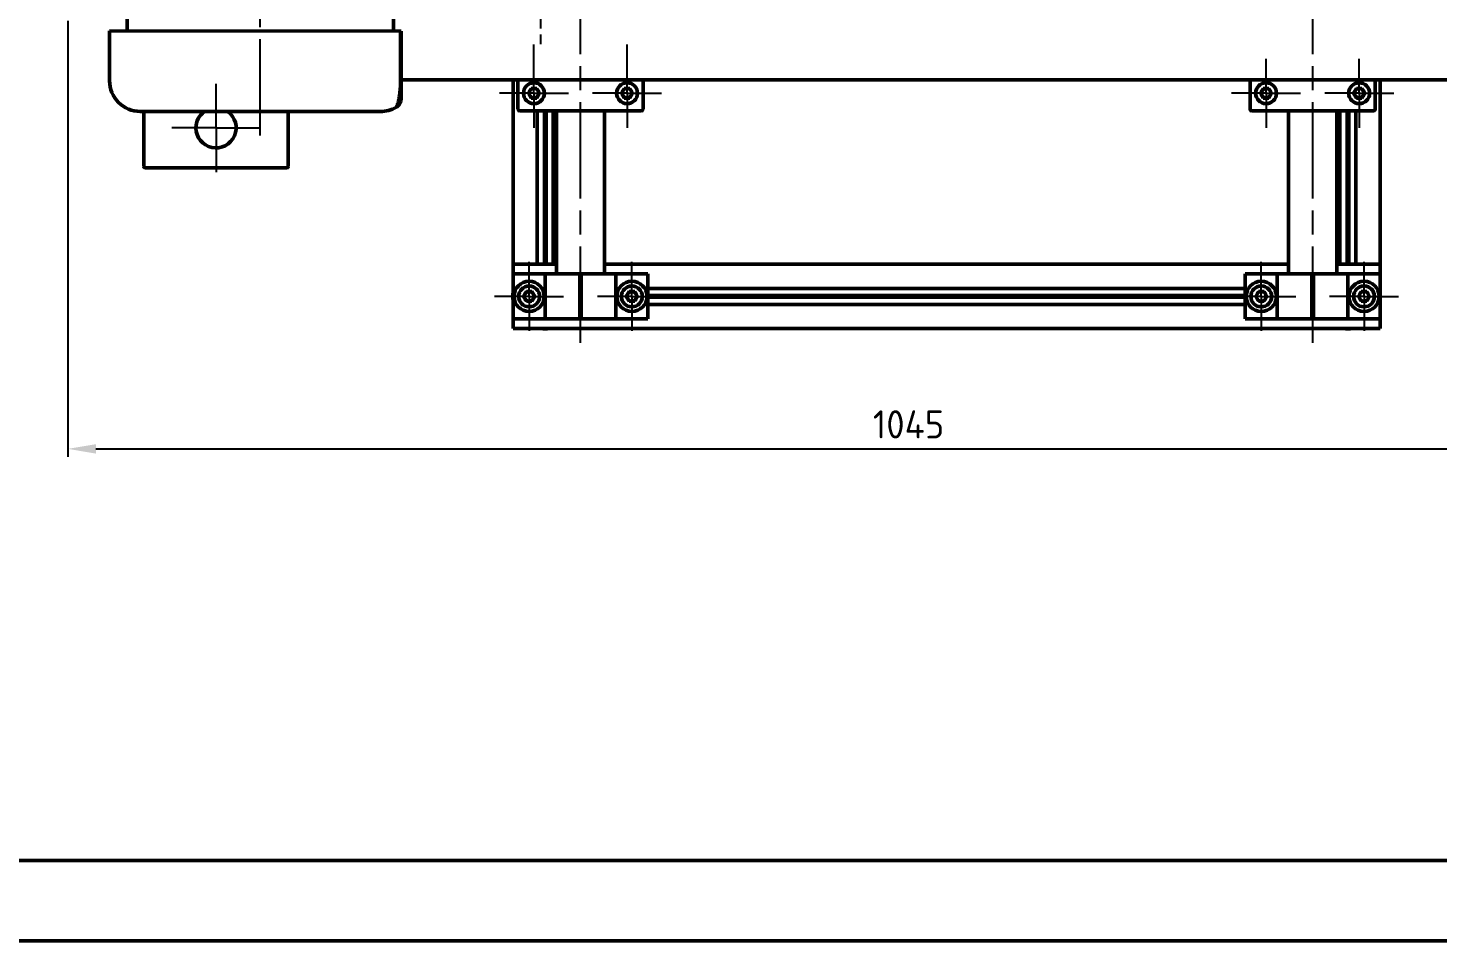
# Model space of a CAD drawing. Header units: millimetres. Extents: x 32504 to 36677, y 41990 to 42879.
# Drawn here: x 32698.2 to 32873.7, y 42014.4 to 42128.1 of the extents above; entities that cross this region are included whole.
import ezdxf

# ---------------------------------------------------------------- set-up
doc = ezdxf.new("R2010")
doc.units = ezdxf.units.MM
doc.linetypes.add('AM_ISO08W050', pattern=[18, 12, -1.5, 3, -1.5])
doc.linetypes.add('AM_ISO08W050x2', pattern=[9, 6, -0.75, 1.5, -0.75])
for name, color, linetype, lineweight in [('AM_0N', 7, 'Continuous', 50), ('Duong_tam', 4, 'AM_ISO08W050', 25), ('Net_dam', 7, 'Continuous', 50)]:
    doc.layers.add(name, color=color, linetype=linetype, lineweight=lineweight)
doc.styles.add('TCVN', font='tcvn7284-2003i.ttf')
doc.dimstyles.new('TCVN$0', dxfattribs={"dimtxt": 3.5, "dimasz": 3.5, "dimexe": 1, "dimexo": 1, "dimgap": 1.3, "dimtad": 1, "dimdsep": 46, "dimtxsty": 'TCVN', "dimcen": 0, "dimclrd": 3, "dimclre": 3, "dimclrt": 2, "dimadec": 0, "dimazin": 2, "dimtp": 0.1, "dimtm": 0.1, "dimtfac": 0.71, "dimtmove": 0, "dimatfit": 3, "dimfxl": 1, "dimtfill": 1, "dimlwd": 25, "dimlwe": 25, "dimarcsym": 1})

# ---------------------------------------------------------------- blocks, each defined once
blk = doc.blocks.new('*D39')
at = {"layer": 'Defpoints', "color": 0, "transparency": 16777216}
for p in [(32703.08, 42130.01), (32912.55, 42110.87), (32912.55, 42075.67)]:
    blk.add_point(p, dxfattribs=at)
at = {"layer": 'Net_dam', "color": 3, "linetype": 'ByBlock', "lineweight": 25, "transparency": 16777216}
for p, q in [((32703.08, 42129.01), (32703.08, 42074.67)), ((32912.55, 42109.87), (32912.55, 42074.67)), ((32706.58, 42075.67), (32909.05, 42075.67))]:
    blk.add_line(p, q, dxfattribs=at)
at = {"layer": 'Net_dam', "color": 3, "transparency": 16777216}
for points in [[(32706.58, 42076.25), (32706.58, 42075.08), (32703.08, 42075.67)], [(32909.05, 42076.25), (32909.05, 42075.08), (32912.55, 42075.67)]]:
    blk.add_solid(points, dxfattribs=at)
at = {"layer": 'Net_dam', "color": 2, "transparency": 16777216, "insert": (32807.82, 42078.72), "char_height": 3.5, "attachment_point": 5, "style": 'TCVN', "bg_fill": 3, "box_fill_scale": 1.1, "bg_fill_color": 256, "bg_fill_true_color": 13158600, "bg_fill_transparency": 0}
blk.add_mtext('1045', dxfattribs=at)

msp = doc.modelspace()

# ---------------------------------------------------------------- linework, layer by layer
at = {"layer": 'Duong_tam'}
for p, q in [((32858.1527, 42244.866), (32858.1527, 42088.866)), ((32727.0576, 42114.7015), (32727.1128, 42221.8251))]:
    msp.add_line(p, q, dxfattribs=at)
at = {"layer": 'Duong_tam', "linetype": 'AM_ISO08W050x2'}
for p, q in [((32761.1527, 42121.7519), (32761.1527, 42126.0519)), ((32772.7527, 42121.7519), (32772.7527, 42126.0519)), ((32721.5527, 42115.666), (32721.5527, 42121.166)), ((32721.5527, 42115.666), (32727.0527, 42115.666)), ((32760.5527, 42094.666), (32760.5527, 42098.966)), ((32773.3527, 42094.666), (32773.3527, 42098.966)), ((32851.7527, 42094.666), (32851.7527, 42098.966)), ((32864.5527, 42094.666), (32864.5527, 42098.966)), ((32760.5527, 42094.666), (32764.8527, 42094.666)), ((32773.3527, 42094.666), (32777.6527, 42094.666)), ((32851.7527, 42094.666), (32856.0527, 42094.666)), ((32864.5527, 42094.666), (32868.8527, 42094.666))]:
    msp.add_line(p, q, dxfattribs=at)
at = {"layer": 'Net_dam'}
for p, q in [((32743.6429, 42127.731), (32743.6686, 42177.6166)), ((32710.4865, 42129.3737), (32710.4857, 42127.7481)), ((32708.2937, 42127.7492), (32708.2905, 42121.5211)), ((32708.2937, 42127.7492), (32744.5343, 42127.7306)), ((32744.5343, 42127.7306), (32744.5311, 42121.5025)), ((32744.6223, 42127.7305), (32744.5343, 42127.7306)), ((32744.6191, 42121.5024), (32744.6223, 42127.7305)), ((32744.5311, 42121.5025), (32744.6191, 42121.5024)), ((32744.6192, 42121.666), (32893.5527, 42121.666)), ((32758.5527, 42121.666), (32758.5527, 42098.666)), ((32866.5527, 42121.666), (32866.5527, 42098.666)), ((32742.0197, 42117.6938), (32712.0985, 42117.7092)), ((32712.5527, 42117.7089), (32712.5527, 42110.866)), ((32730.5527, 42117.6997), (32730.5527, 42110.866)), ((32761.5527, 42117.7801), (32761.5527, 42098.666)), ((32762.4488, 42117.7801), (32762.4488, 42098.666)), ((32762.5527, 42117.7801), (32762.5527, 42098.666)), ((32762.6566, 42117.7801), (32762.6566, 42098.666)), ((32763.5527, 42117.7801), (32763.5527, 42098.666)), ((32763.9527, 42117.7801), (32763.9527, 42097.466)), ((32769.9527, 42097.466), (32769.9527, 42117.7801)), ((32855.1527, 42117.7801), (32855.1527, 42097.466)), ((32861.1527, 42097.466), (32861.1527, 42117.7801)), ((32861.5527, 42117.7801), (32861.5527, 42098.666)), ((32862.4488, 42117.7801), (32862.4488, 42098.666)), ((32862.5527, 42117.7801), (32862.5527, 42098.666)), ((32862.6566, 42117.7801), (32862.6566, 42098.666)), ((32863.5527, 42117.7801), (32863.5527, 42098.666)), ((32712.7527, 42110.666), (32730.3527, 42110.666)), ((32759.1527, 42098.666), (32758.5527, 42098.666)), ((32758.5527, 42098.066), (32758.5527, 42098.666)), ((32761.4927, 42098.666), (32759.1527, 42098.666)), ((32761.5527, 42098.666), (32761.4927, 42098.666)), ((32763.5527, 42098.666), (32761.5527, 42098.666)), ((32763.6127, 42098.666), (32763.5527, 42098.666)), ((32763.9527, 42098.666), (32763.6127, 42098.666)), ((32855.1527, 42098.666), (32769.9527, 42098.666)), ((32861.4927, 42098.666), (32861.1527, 42098.666)), ((32861.5527, 42098.666), (32861.4927, 42098.666)), ((32863.5527, 42098.666), (32861.5527, 42098.666)), ((32863.6127, 42098.666), (32863.5527, 42098.666)), ((32865.9527, 42098.666), (32863.6127, 42098.666)), ((32866.5527, 42098.666), (32865.9527, 42098.666)), ((32866.5527, 42098.666), (32866.5527, 42098.066)), ((32758.5527, 42097.466), (32758.5527, 42098.066)), ((32758.5527, 42091.866), (32758.5527, 42097.466)), ((32762.5527, 42097.466), (32758.5527, 42097.466)), ((32766.8527, 42097.466), (32762.5527, 42097.466)), ((32762.5527, 42091.866), (32762.5527, 42097.466)), ((32766.8527, 42097.466), (32766.8527, 42091.866)), ((32767.0527, 42097.466), (32767.0527, 42091.866)), ((32771.3527, 42097.466), (32767.0527, 42097.466)), ((32771.3527, 42091.866), (32771.3527, 42097.466)), ((32775.3527, 42097.466), (32771.3527, 42097.466)), ((32775.3527, 42091.866), (32775.3527, 42097.466)), ((32849.7527, 42091.866), (32849.7527, 42097.466)), ((32853.7527, 42097.466), (32849.7527, 42097.466)), ((32853.7527, 42091.866), (32853.7527, 42097.466)), ((32858.0527, 42097.466), (32853.7527, 42097.466)), ((32858.0527, 42097.466), (32858.0527, 42091.866)), ((32862.5527, 42097.466), (32858.2527, 42097.466)), ((32858.2527, 42097.466), (32858.2527, 42091.866)), ((32862.5527, 42091.866), (32862.5527, 42097.466)), ((32866.5527, 42097.466), (32862.5527, 42097.466)), ((32866.5527, 42098.066), (32866.5527, 42097.466)), ((32866.5527, 42091.866), (32866.5527, 42097.466)), ((32759.8576, 42094.666), (32760.2051, 42095.268)), ((32760.9003, 42095.268), (32760.2051, 42095.268)), ((32761.2478, 42094.666), (32760.9003, 42095.268)), ((32772.6576, 42094.666), (32773.0051, 42095.268)), ((32773.7003, 42095.268), (32773.0051, 42095.268)), ((32774.0478, 42094.666), (32773.7003, 42095.268)), ((32849.7527, 42095.666), (32775.3527, 42095.666)), ((32849.7527, 42094.7699), (32775.3527, 42094.7699)), ((32851.0576, 42094.666), (32851.4051, 42095.268)), ((32852.1003, 42095.268), (32851.4051, 42095.268)), ((32852.4478, 42094.666), (32852.1003, 42095.268)), ((32863.8576, 42094.666), (32864.2051, 42095.268)), ((32864.9003, 42095.268), (32864.2051, 42095.268)), ((32865.2478, 42094.666), (32864.9003, 42095.268)), ((32760.2051, 42094.064), (32759.8576, 42094.666)), ((32760.2051, 42094.064), (32760.9003, 42094.064)), ((32761.2478, 42094.666), (32760.9003, 42094.064)), ((32773.0051, 42094.064), (32772.6576, 42094.666)), ((32773.0051, 42094.064), (32773.7003, 42094.064)), ((32774.0478, 42094.666), (32773.7003, 42094.064)), ((32849.7527, 42094.666), (32775.3527, 42094.666)), ((32849.7527, 42094.5621), (32775.3527, 42094.5621)), ((32849.7527, 42093.666), (32775.3527, 42093.666)), ((32851.4051, 42094.064), (32851.0576, 42094.666)), ((32851.4051, 42094.064), (32852.1003, 42094.064)), ((32852.4478, 42094.666), (32852.1003, 42094.064)), ((32864.2051, 42094.064), (32863.8576, 42094.666)), ((32864.2051, 42094.064), (32864.9003, 42094.064)), ((32865.2478, 42094.666), (32864.9003, 42094.064)), ((32762.5527, 42091.866), (32758.5527, 42091.866)), ((32758.5527, 42091.266), (32758.5527, 42091.866)), ((32758.5527, 42090.666), (32758.5527, 42091.266)), ((32766.8527, 42091.866), (32762.5527, 42091.866)), ((32767.0527, 42091.866), (32766.8527, 42091.866)), ((32771.3527, 42091.866), (32767.0527, 42091.866)), ((32775.3527, 42091.866), (32771.3527, 42091.866)), ((32853.7527, 42091.866), (32849.7527, 42091.866)), ((32858.0527, 42091.866), (32853.7527, 42091.866)), ((32858.2527, 42091.866), (32858.0527, 42091.866)), ((32862.5527, 42091.866), (32858.2527, 42091.866)), ((32866.5527, 42091.866), (32862.5527, 42091.866)), ((32866.5527, 42091.866), (32866.5527, 42091.266)), ((32866.5527, 42091.266), (32866.5527, 42090.666)), ((32866.5527, 42090.666), (32758.5527, 42090.666))]:
    msp.add_line(p, q, dxfattribs=at)
for points in [[(32504.3347, 42014.3719), (32504.3347, 42855.3719), (33693.3347, 42855.3719), (33693.3347, 42014.3719), (32504.3347, 42014.3719)], [(32524.3347, 42024.3719), (32524.3347, 42845.3719), (33683.3347, 42845.3719), (33683.3347, 42024.3719)]]:
    msp.add_lwpolyline(points, close=True, dxfattribs=at)
for centre in [(32760.5527, 42094.666), (32773.3527, 42094.666), (32851.7527, 42094.666), (32864.5527, 42094.666)]:
    msp.add_circle(centre, 1.3, dxfattribs=at)
for centre, radius, start, end in [((32712.1005, 42121.5192), 3.81, 179.970475, 269.970475), ((32721.5527, 42115.666), 2.5, 125.352084, 180), ((32721.5527, 42115.666), 2.5, 180, 54.588867), ((32742.0217, 42121.5038), 3.81, 269.970475, 301.477849), ((32712.7527, 42110.866), 0.2, 180, 270), ((32730.3527, 42110.866), 0.2, 270, 0), ((32762.5527, 42094.666), 4.0335, 172.608225, 187.391775), ((32760.5527, 42094.666), 0.602, 150, 210), ((32760.5527, 42094.666), 0.602, 90, 150), ((32760.5527, 42094.666), 0.602, 30, 90), ((32760.5527, 42094.666), 0.602, 330, 30), ((32773.3527, 42094.666), 0.602, 150, 210), ((32773.3527, 42094.666), 0.602, 90, 150), ((32773.3527, 42094.666), 0.602, 30, 90), ((32773.3527, 42094.666), 0.602, 330, 30), ((32851.7527, 42094.666), 0.602, 150, 210), ((32851.7527, 42094.666), 0.602, 90, 150), ((32851.7527, 42094.666), 0.602, 30, 90), ((32851.7527, 42094.666), 0.602, 330, 30), ((32864.5527, 42094.666), 0.602, 150, 210), ((32864.5527, 42094.666), 0.602, 90, 150), ((32864.5527, 42094.666), 0.602, 30, 90), ((32864.5527, 42094.666), 0.602, 330, 30), ((32760.5527, 42094.666), 0.602, 210, 270), ((32760.5527, 42094.666), 0.602, 270, 330), ((32773.3527, 42094.666), 0.602, 210, 270), ((32773.3527, 42094.666), 0.602, 270, 330), ((32851.7527, 42094.666), 0.602, 210, 270), ((32851.7527, 42094.666), 0.602, 270, 330), ((32864.5527, 42094.666), 0.602, 210, 270), ((32864.5527, 42094.666), 0.602, 270, 330), ((32762.5527, 42094.666), 4.0335, 262.608225, 277.391775), ((32862.5527, 42094.666), 4.0335, 262.608225, 277.391775)]:
    msp.add_arc(centre, radius, start, end, dxfattribs=at)
for points, knots in [([(32744.5311, 42121.5025), (32744.5282, 42121.2934), (32744.5222, 42120.8626), (32744.4875, 42120.372), (32744.4501, 42120.0113), (32744.416, 42119.7507), (32744.377, 42119.4974), (32744.3319, 42119.2573), (32744.2819, 42119.0368), (32744.2325, 42118.8486), (32744.1744, 42118.6517), (32744.1098, 42118.4735), (32744.0539, 42118.3428), (32744.0177, 42118.2676), (32744.0134, 42118.2589), (32744.0113, 42118.2545)], [0, 0, 0, 0, 0.07527167, 0.15509313, 0.19904057, 0.24456367, 0.29207751, 0.35117093, 0.41195917, 0.47478155, 0.53994232, 0.65534851, 0.77282077, 0.88603625, 1, 1, 1, 1]), ([(32744.5803, 42119.0464), (32744.5816, 42119.0546), (32744.5854, 42119.0796), (32744.5933, 42119.1953), (32744.6013, 42119.3942), (32744.6078, 42119.6759), (32744.6118, 42119.9813), (32744.6143, 42120.3163), (32744.6159, 42120.6311), (32744.6169, 42120.9602), (32744.6175, 42121.2628), (32744.6176, 42121.4226), (32744.6177, 42121.5024)], [0, 0, 0, 0, 0.08930136, 0.26906445, 0.44941226, 0.58521477, 0.7218393, 0.7905763, 0.85973015, 0.92948016, 0.96475005, 1, 1, 1, 1]), ([(32744.618, 42119.3372), (32744.618, 42119.3371), (32744.618, 42119.3157), (32744.618, 42119.3858), (32744.6181, 42119.5495), (32744.6183, 42119.8304), (32744.6184, 42120.0994), (32744.6186, 42120.4001), (32744.6187, 42120.6885), (32744.6189, 42121.0521), (32744.6191, 42121.3525), (32744.6191, 42121.5024)], [0, 0, 0, 0, 0.00058515, 0.25073274, 0.50073916, 0.62579987, 0.75083306, 0.81331738, 0.87569088, 0.93797889, 1, 1, 1, 1]), ([(32744.5764, 42119.0167), (32744.585, 42119.06), (32744.6022, 42119.1465), (32744.6162, 42119.3677), (32744.6175, 42119.6017), (32744.6182, 42119.7184)], [0, 0, 0, 0, 0.33450164, 0.66802399, 1, 1, 1, 1]), ([(32744.0112, 42118.2546), (32744.078, 42118.3008), (32744.2115, 42118.3931), (32744.3733, 42118.5767), (32744.502, 42118.7847), (32744.5516, 42118.9392), (32744.5764, 42119.0165)], [0, 0, 0, 0, 0.25006275, 0.50010506, 0.75000821, 1, 1, 1, 1])]:
    msp.add_open_spline(points, degree=3, knots=knots, dxfattribs=at)

# ---------------------------------------------------------------- next in the draw order: dimensions: what is measured, and where the dimension line sits
dim = msp.add_linear_dim(base=(32912.5527, 42075.666), p1=(32703.0834, 42130.0125), p2=(32912.5527, 42110.866), text='1045', dimstyle='TCVN$0', override={"dimlfac": 5}, dxfattribs=at)
dim.commit()
dim.dimension.update_dxf_attribs({"geometry": '*D39', "text_midpoint": (32807.818, 42078.716)})

# ---------------------------------------------------------------- next in the draw order: linework, layer by layer
at = {"layer": 'AM_0N'}
for centre in [(32760.5527, 42094.666), (32773.3527, 42094.666), (32851.7527, 42094.666), (32864.5527, 42094.666)]:
    msp.add_circle(centre, 1.88, dxfattribs=at)
at = {"layer": 'Duong_tam'}
msp.add_line((32766.9527, 42088.866), (32766.9527, 42244.866), dxfattribs=at)
at = {"layer": 'Duong_tam', "linetype": 'AM_ISO08W050x2'}
for p, q in [((32761.9646, 42134.066), (32761.9646, 42126.0812)), ((32761.1527, 42119.9801), (32761.1527, 42124.2801)), ((32772.7527, 42119.9801), (32772.7527, 42124.2801)), ((32852.3527, 42119.9801), (32852.3527, 42124.2801)), ((32863.9527, 42119.9801), (32863.9527, 42124.2801)), ((32761.1527, 42119.9801), (32756.8527, 42119.9801)), ((32761.1527, 42119.9801), (32761.1527, 42115.6801)), ((32761.1527, 42119.9801), (32765.4527, 42119.9801)), ((32772.7527, 42119.9801), (32768.4527, 42119.9801)), ((32772.7527, 42119.9801), (32772.7527, 42115.6801)), ((32772.7527, 42119.9801), (32777.0527, 42119.9801)), ((32852.3527, 42119.9801), (32848.0527, 42119.9801)), ((32852.3527, 42119.9801), (32856.6527, 42119.9801)), ((32852.3527, 42119.9801), (32852.3527, 42115.6801)), ((32863.9527, 42119.9801), (32859.6527, 42119.9801)), ((32863.9527, 42119.9801), (32868.2527, 42119.9801)), ((32863.9527, 42119.9801), (32863.9527, 42115.6801)), ((32721.5527, 42115.666), (32716.0527, 42115.666)), ((32721.5527, 42115.666), (32721.5527, 42110.166)), ((32760.5527, 42094.666), (32756.2527, 42094.666)), ((32760.5527, 42094.666), (32760.5527, 42090.366)), ((32773.3527, 42094.666), (32769.0527, 42094.666)), ((32773.3527, 42094.666), (32773.3527, 42090.366)), ((32851.7527, 42094.666), (32847.4527, 42094.666)), ((32851.7527, 42094.666), (32851.7527, 42090.366)), ((32864.5527, 42094.666), (32860.2527, 42094.666)), ((32864.5527, 42094.666), (32864.5527, 42090.366))]:
    msp.add_line(p, q, dxfattribs=at)
at = {"layer": 'Net_dam'}
for p, q in [((32759.1527, 42121.666), (32759.1527, 42117.9801)), ((32774.7527, 42121.666), (32774.7527, 42117.9801)), ((32850.3527, 42121.666), (32850.3527, 42117.9801)), ((32865.9527, 42121.666), (32865.9527, 42117.9801)), ((32760.4576, 42119.9801), (32760.8051, 42120.5821)), ((32760.4576, 42119.9801), (32760.8051, 42119.3781)), ((32761.5003, 42120.5821), (32760.8051, 42120.5821)), ((32760.8051, 42119.3781), (32761.5003, 42119.3781)), ((32761.5003, 42120.5821), (32761.8478, 42119.9801)), ((32761.8478, 42119.9801), (32761.5003, 42119.3781)), ((32772.0576, 42119.9801), (32772.4051, 42120.5821)), ((32772.0576, 42119.9801), (32772.4051, 42119.3781)), ((32773.1003, 42120.5821), (32772.4051, 42120.5821)), ((32772.4051, 42119.3781), (32773.1003, 42119.3781)), ((32773.1003, 42120.5821), (32773.4478, 42119.9801)), ((32773.4478, 42119.9801), (32773.1003, 42119.3781)), ((32852.0051, 42120.5821), (32851.6576, 42119.9801)), ((32851.6576, 42119.9801), (32852.0051, 42119.3781)), ((32852.0051, 42120.5821), (32852.7003, 42120.5821)), ((32852.7003, 42119.3781), (32852.0051, 42119.3781)), ((32853.0478, 42119.9801), (32852.7003, 42120.5821)), ((32853.0478, 42119.9801), (32852.7003, 42119.3781)), ((32863.6051, 42120.5821), (32863.2576, 42119.9801)), ((32863.2576, 42119.9801), (32863.6051, 42119.3781)), ((32863.6051, 42120.5821), (32864.3003, 42120.5821)), ((32864.3003, 42119.3781), (32863.6051, 42119.3781)), ((32864.6478, 42119.9801), (32864.3003, 42120.5821)), ((32864.6478, 42119.9801), (32864.3003, 42119.3781)), ((32774.5527, 42117.7801), (32759.3527, 42117.7801)), ((32850.5527, 42117.7801), (32865.7527, 42117.7801))]:
    msp.add_line(p, q, dxfattribs=at)
for centre in [(32761.1527, 42119.9801), (32772.7527, 42119.9801), (32852.3527, 42119.9801), (32863.9527, 42119.9801)]:
    msp.add_circle(centre, 1.3, dxfattribs=at)
for centre, radius, start, end in [((32761.1527, 42119.9801), 0.602, 150, 210), ((32761.1527, 42119.9801), 0.602, 90, 150), ((32761.1527, 42119.9801), 0.602, 210, 270), ((32761.1527, 42119.9801), 0.602, 30, 90), ((32761.1527, 42119.9801), 0.602, 270, 330), ((32761.1527, 42119.9801), 0.602, 330, 30), ((32772.7527, 42119.9801), 0.602, 150, 210), ((32772.7527, 42119.9801), 0.602, 90, 150), ((32772.7527, 42119.9801), 0.602, 210, 270), ((32772.7527, 42119.9801), 0.602, 30, 90), ((32772.7527, 42119.9801), 0.602, 270, 330), ((32772.7527, 42119.9801), 0.602, 330, 30), ((32852.3527, 42119.9801), 0.602, 150, 210), ((32852.3527, 42119.9801), 0.602, 90, 150), ((32852.3527, 42119.9801), 0.602, 210, 270), ((32852.3527, 42119.9801), 0.602, 30, 90), ((32852.3527, 42119.9801), 0.602, 270, 330), ((32852.3527, 42119.9801), 0.602, 330, 30), ((32863.9527, 42119.9801), 0.602, 150, 210), ((32863.9527, 42119.9801), 0.602, 90, 150), ((32863.9527, 42119.9801), 0.602, 210, 270), ((32863.9527, 42119.9801), 0.602, 30, 90), ((32863.9527, 42119.9801), 0.602, 270, 330), ((32863.9527, 42119.9801), 0.602, 330, 30), ((32759.3527, 42117.9801), 0.2, 180, 270), ((32774.5527, 42117.9801), 0.2, 270, 0), ((32850.5527, 42117.9801), 0.2, 180, 270), ((32865.7527, 42117.9801), 0.2, 270, 0)]:
    msp.add_arc(centre, radius, start, end, dxfattribs=at)

doc.saveas('drawing.dxf')
